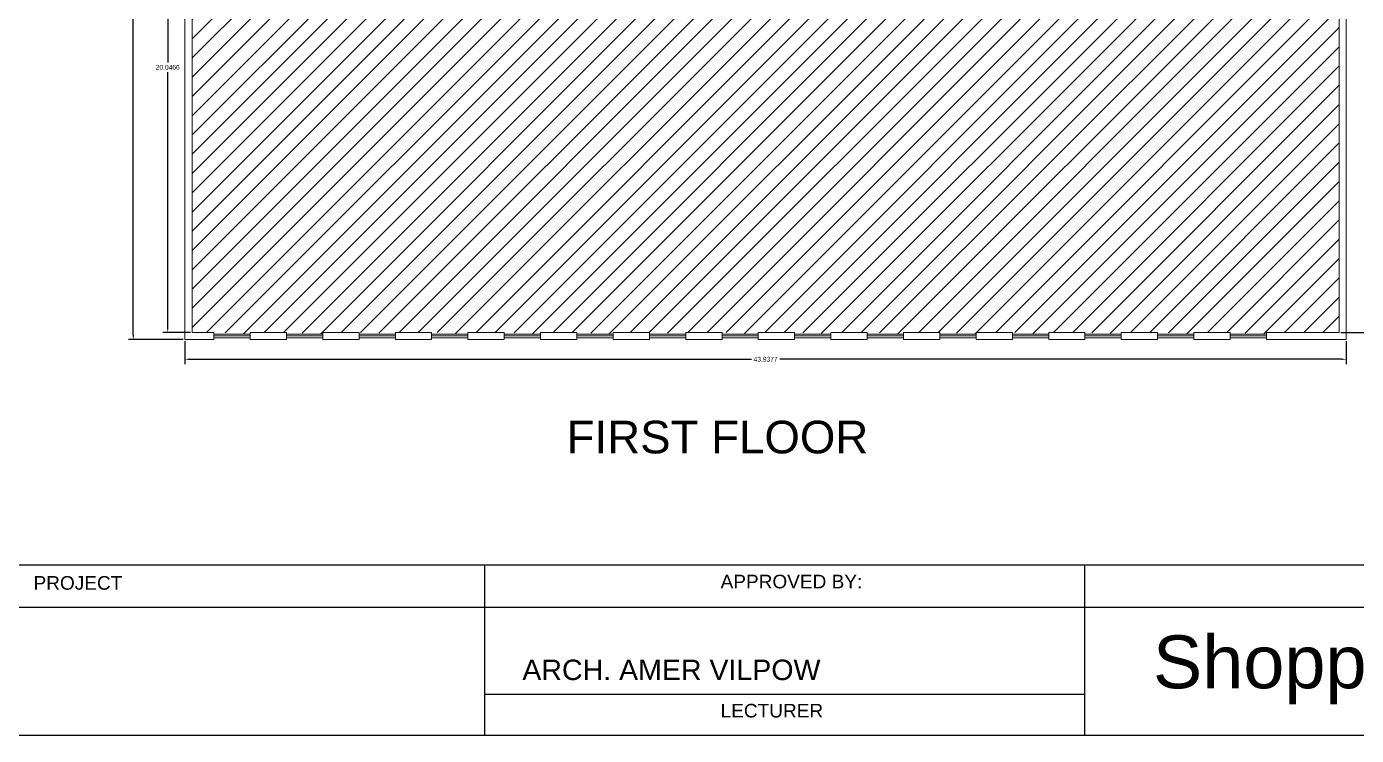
# Model space of a CAD drawing. Header units: inches. Extents: x 17 to 458, y 103 to 566.
# Drawn here: x 382.1 to 432.4, y 103.3 to 130.1 of the extents above; entities that cross this region are included whole.
import ezdxf

# ---------------------------------------------------------------- set-up
doc = ezdxf.new("R2010")
doc.units = ezdxf.units.IN
doc.header["$MEASUREMENT"] = 0
doc.styles.get("Standard").update_dxf_attribs({"font": 'arial.ttf'})
doc.dimstyles.get("Standard").update_dxf_attribs({"dimtxt": 0.18, "dimasz": 0.18, "dimexe": 0.18, "dimexo": 0.0625, "dimgap": 0.09, "dimtad": 0, "dimtih": 1, "dimtoh": 1, "dimdec": 4, "dimzin": 0, "dimdsep": 46, "dimtxsty": 'Standard', "dimcen": 0.09, "dimadec": 0, "dimazin": 0, "dimtfac": 1, "dimtdec": 4, "dimtofl": 0, "dimtmove": 0, "dimatfit": 3, "dimfxl": 1, "dimtolj": 1, "dimtzin": 0, "dimarcsym": 0})

# ---------------------------------------------------------------- blocks, each defined once
blk = doc.blocks.new('*D163')
at = {"color": 0, "lineweight": -2, "transparency": 16777216}
for p, q in [((431.775, 144.087), (433.068, 144.087)), ((432.888, 143.907), (432.888, 131.499)), ((432.888, 118.728), (432.888, 131.135)), ((431.775, 118.548), (433.068, 118.548))]:
    blk.add_line(p, q, dxfattribs=at)
at = {"color": 0, "transparency": 16777216}
for points in [[(432.858, 143.907), (432.918, 143.907), (432.888, 144.087)], [(432.858, 118.728), (432.918, 118.728), (432.888, 118.548)]]:
    blk.add_solid(points, dxfattribs=at)
at = {"layer": 'Defpoints', "color": 0, "transparency": 16777216}
for p in [(431.713, 144.087), (431.713, 118.548), (432.888, 118.548)]:
    blk.add_point(p, dxfattribs=at)
at = {"color": 0, "lineweight": 0, "transparency": 16777216, "insert": (432.888, 131.317), "char_height": 0.18, "attachment_point": 5}
blk.add_mtext('\\A1;25.5388', dxfattribs=at)
blk = doc.blocks.new('*D171')
at = {"color": 0, "lineweight": -2, "transparency": 16777216}
for p, q in [((388.262, 138.595), (387.222, 138.595)), ((387.402, 138.415), (387.402, 128.753)), ((387.402, 118.728), (387.402, 128.389)), ((388.262, 118.548), (387.222, 118.548))]:
    blk.add_line(p, q, dxfattribs=at)
at = {"color": 0, "transparency": 16777216}
for points in [[(387.372, 138.415), (387.432, 138.415), (387.402, 138.595)], [(387.372, 118.728), (387.432, 118.728), (387.402, 118.548)]]:
    blk.add_solid(points, dxfattribs=at)
at = {"layer": 'Defpoints', "color": 0, "transparency": 16777216}
for p in [(388.324, 138.595), (387.402, 118.548), (388.324, 118.548)]:
    blk.add_point(p, dxfattribs=at)
at = {"color": 0, "lineweight": 0, "transparency": 16777216, "insert": (387.402, 128.571), "char_height": 0.18, "attachment_point": 5}
blk.add_mtext('\\A1;20.0466', dxfattribs=at)
blk = doc.blocks.new('*D174')
at = {"color": 0, "lineweight": -2, "transparency": 16777216}
for p, q in [((387.987, 155.346), (385.918, 155.346)), ((386.098, 155.166), (386.098, 136.992)), ((386.098, 118.453), (386.098, 136.628)), ((387.987, 118.273), (385.918, 118.273))]:
    blk.add_line(p, q, dxfattribs=at)
at = {"color": 0, "transparency": 16777216}
for points in [[(386.068, 155.166), (386.128, 155.166), (386.098, 155.346)], [(386.068, 118.453), (386.128, 118.453), (386.098, 118.273)]]:
    blk.add_solid(points, dxfattribs=at)
at = {"layer": 'Defpoints', "color": 0, "transparency": 16777216}
for p in [(388.049, 155.346), (386.098, 118.273), (388.049, 118.273)]:
    blk.add_point(p, dxfattribs=at)
at = {"color": 0, "lineweight": 0, "transparency": 16777216, "insert": (386.098, 136.81), "char_height": 0.18, "attachment_point": 5}
blk.add_mtext('\\A1;37.0724', dxfattribs=at)
blk = doc.blocks.new('*D175')
at = {"color": 0, "lineweight": -2, "transparency": 16777216}
for p, q in [((388.049, 118.211), (388.049, 117.35)), ((431.987, 118.211), (431.987, 117.35)), ((388.229, 117.53), (409.481, 117.53)), ((431.807, 117.53), (410.555, 117.53))]:
    blk.add_line(p, q, dxfattribs=at)
at = {"color": 0, "transparency": 16777216}
for points in [[(388.229, 117.56), (388.229, 117.5), (388.049, 117.53)], [(431.807, 117.56), (431.807, 117.5), (431.987, 117.53)]]:
    blk.add_solid(points, dxfattribs=at)
at = {"layer": 'Defpoints', "color": 0, "transparency": 16777216}
for p in [(388.049, 118.273), (431.987, 118.273), (388.049, 117.53)]:
    blk.add_point(p, dxfattribs=at)
at = {"color": 0, "lineweight": 0, "transparency": 16777216, "insert": (410.018, 117.53), "char_height": 0.18, "attachment_point": 5}
blk.add_mtext('\\A1;43.9377', dxfattribs=at)

msp = doc.modelspace()

# ---------------------------------------------------------------- hatches: boundary and pattern name
at = {"lineweight": 0, "true_color": 0x293189}
h = msp.add_hatch(dxfattribs=at)
h.set_pattern_fill('ANSI31', color=177, scale=4.119158)
h.set_pattern_definition([(45, (304.035, 97.06254), (-0.3640856, 0.3640856), [])])
h.paths.add_polyline_path([(431.71251, 138.59457), (431.71251, 138.86918), (431.71251, 139.62436), (430.33946, 139.62436), (430.1335, 139.62436), (430.1335, 142.50777), (429.30967, 142.50777), (429.30967, 142.71373), (429.30967, 144.08678), (428.14382, 144.08678), (428.14382, 144.3614, 0.37645889), (426.85157, 145.72896), (426.85157, 144.3614), (426.76952, 144.3614), (426.76952, 144.08678), (422.65161, 144.08678), (422.65161, 144.3614, 0.37645889), (421.35936, 145.72896), (421.35936, 144.3614), (421.27731, 144.3614), (421.27731, 144.08678), (417.15815, 144.08678), (417.15815, 144.38822, 0.37109584), (415.86715, 145.72896), (415.86715, 144.3614), (415.7851, 144.3614), (415.7851, 144.08678), (411.66719, 144.08678), (411.66719, 144.3614, 0.37645889), (410.37494, 145.72896), (410.37494, 144.3614), (410.29289, 144.3614), (410.29289, 144.08678), (406.17373, 144.08678), (406.17373, 144.38822, 0.37109584), (404.88273, 145.72896), (404.88273, 144.3614), (404.80068, 144.08678), (400.68276, 144.08678), (400.68276, 144.3614, 0.37645889), (399.39052, 145.72896), (399.39052, 144.3614), (399.30847, 144.3614), (399.30847, 144.08678), (398.75925, 144.08678), (398.75925, 149.579), (398.48463, 149.579), (398.48463, 149.85361), (398.40258, 149.85361), (398.40258, 151.22117, 0.37109584), (397.11158, 149.88043), (397.11158, 149.579), (393.81626, 149.579), (393.81626, 149.30438), (393.54164, 149.30438), (393.54164, 149.22233), (392.17408, 149.22233, 0.37109584), (393.51482, 147.93133), (393.81626, 147.93133), (393.81626, 143.53756), (393.54164, 143.53756), (393.54164, 143.45551), (392.17408, 143.45551, 0.37109584), (393.51482, 142.16451), (393.81626, 142.16451), (393.81626, 138.86918), (393.81626, 138.59457), (388.32404, 138.59457), (388.32404, 118.54801), (389.14788, 118.54801), (390.52093, 118.47935), (390.52093, 118.54801), (391.89398, 118.54801), (393.26703, 118.47935), (393.26703, 118.54801), (394.64009, 118.54801), (396.01314, 118.47935), (396.01314, 118.54801), (397.38619, 118.54801), (398.75925, 118.47935), (398.75925, 118.54801), (400.1323, 118.54801), (401.50535, 118.47935), (401.50535, 118.54801), (402.8784, 118.54801), (404.25146, 118.47935), (404.25146, 118.54801), (405.62451, 118.54801), (406.99756, 118.47935), (406.99756, 118.54801), (408.37061, 118.54801), (409.74367, 118.47935), (409.74367, 118.54801), (411.11672, 118.54801), (412.48977, 118.47935), (412.48977, 118.54801), (413.86282, 118.54801), (415.23588, 118.47935), (415.23588, 118.54801), (416.60893, 118.54801), (417.98198, 118.47935), (417.98198, 118.54801), (419.35504, 118.54801), (420.72809, 118.47935), (420.72809, 118.54801), (422.10114, 118.54801), (423.47419, 118.47935), (423.47419, 118.54801), (424.84725, 118.54801), (426.2203, 118.47935), (426.2203, 118.54801), (427.59335, 118.54801), (428.9664, 118.47935), (428.9664, 118.54801), (431.71251, 118.54801)])

# ---------------------------------------------------------------- linework, layer by layer
at = {"lineweight": 0}
for p, q in [((388.04943, 118.27339), (388.04943, 138.86918)), ((431.98712, 138.86918), (431.98712, 118.27339)), ((388.32404, 118.54801), (388.32404, 138.59457)), ((431.71251, 138.59457), (431.71251, 118.54801)), ((389.14788, 118.27339), (388.04943, 118.27339)), ((389.14788, 118.27339), (388.04943, 118.27339)), ((389.14788, 118.54801), (388.32404, 118.54801)), ((389.14788, 118.54801), (388.32404, 118.54801)), ((389.14788, 118.54801), (389.14788, 118.27339)), ((390.52093, 118.47935), (389.14788, 118.47935)), ((390.52093, 118.4107), (389.14788, 118.4107)), ((390.52093, 118.34205), (389.14788, 118.34205)), ((391.89398, 118.54801), (390.52093, 118.54801)), ((391.89398, 118.54801), (390.52093, 118.54801)), ((390.52093, 118.54801), (390.52093, 118.27339)), ((391.89398, 118.27339), (390.52093, 118.27339)), ((391.89398, 118.27339), (390.52093, 118.27339)), ((391.89398, 118.54801), (391.89398, 118.27339)), ((393.26703, 118.47935), (391.89398, 118.47935)), ((393.26703, 118.4107), (391.89398, 118.4107)), ((393.26703, 118.34205), (391.89398, 118.34205)), ((394.64009, 118.54801), (393.26703, 118.54801)), ((394.64009, 118.54801), (393.26703, 118.54801)), ((393.26703, 118.54801), (393.26703, 118.27339)), ((394.64009, 118.27339), (393.26703, 118.27339)), ((394.64009, 118.27339), (393.26703, 118.27339)), ((394.64009, 118.54801), (394.64009, 118.27339)), ((396.01314, 118.47935), (394.64009, 118.47935)), ((396.01314, 118.4107), (394.64009, 118.4107)), ((396.01314, 118.34205), (394.64009, 118.34205)), ((397.38619, 118.54801), (396.01314, 118.54801)), ((397.38619, 118.54801), (396.01314, 118.54801)), ((396.01314, 118.54801), (396.01314, 118.27339)), ((397.38619, 118.27339), (396.01314, 118.27339)), ((397.38619, 118.27339), (396.01314, 118.27339)), ((397.38619, 118.54801), (397.38619, 118.27339)), ((398.75925, 118.47935), (397.38619, 118.47935)), ((398.75925, 118.4107), (397.38619, 118.4107)), ((398.75925, 118.34205), (397.38619, 118.34205)), ((400.1323, 118.54801), (398.75925, 118.54801)), ((400.1323, 118.54801), (398.75925, 118.54801)), ((398.75925, 118.54801), (398.75925, 118.27339)), ((400.1323, 118.27339), (398.75925, 118.27339)), ((400.1323, 118.27339), (398.75925, 118.27339)), ((400.1323, 118.54801), (400.1323, 118.27339)), ((401.50535, 118.47935), (400.1323, 118.47935)), ((401.50535, 118.4107), (400.1323, 118.4107)), ((401.50535, 118.34205), (400.1323, 118.34205)), ((402.8784, 118.54801), (401.50535, 118.54801)), ((402.8784, 118.54801), (401.50535, 118.54801)), ((401.50535, 118.54801), (401.50535, 118.27339)), ((402.8784, 118.27339), (401.50535, 118.27339)), ((402.8784, 118.27339), (401.50535, 118.27339)), ((402.8784, 118.54801), (402.8784, 118.27339)), ((404.25146, 118.47935), (402.8784, 118.47935)), ((404.25146, 118.4107), (402.8784, 118.4107)), ((404.25146, 118.34205), (402.8784, 118.34205)), ((405.62451, 118.54801), (404.25146, 118.54801)), ((405.62451, 118.54801), (404.25146, 118.54801)), ((404.25146, 118.54801), (404.25146, 118.27339)), ((405.62451, 118.27339), (404.25146, 118.27339)), ((405.62451, 118.27339), (404.25146, 118.27339)), ((405.62451, 118.54801), (405.62451, 118.27339)), ((406.99756, 118.47935), (405.62451, 118.47935)), ((406.99756, 118.4107), (405.62451, 118.4107)), ((406.99756, 118.34205), (405.62451, 118.34205)), ((408.37061, 118.54801), (406.99756, 118.54801)), ((408.37061, 118.54801), (406.99756, 118.54801)), ((406.99756, 118.54801), (406.99756, 118.27339)), ((408.37061, 118.27339), (406.99756, 118.27339)), ((408.37061, 118.27339), (406.99756, 118.27339)), ((408.37061, 118.54801), (408.37061, 118.27339)), ((409.74367, 118.47935), (408.37061, 118.47935)), ((409.74367, 118.4107), (408.37061, 118.4107)), ((409.74367, 118.34205), (408.37061, 118.34205)), ((411.11672, 118.54801), (409.74367, 118.54801)), ((411.11672, 118.54801), (409.74367, 118.54801)), ((409.74367, 118.54801), (409.74367, 118.27339)), ((411.11672, 118.27339), (409.74367, 118.27339)), ((411.11672, 118.27339), (409.74367, 118.27339)), ((411.11672, 118.54801), (411.11672, 118.27339)), ((412.48977, 118.47935), (411.11672, 118.47935)), ((412.48977, 118.4107), (411.11672, 118.4107)), ((412.48977, 118.34205), (411.11672, 118.34205)), ((413.86282, 118.54801), (412.48977, 118.54801)), ((413.86282, 118.54801), (412.48977, 118.54801)), ((412.48977, 118.54801), (412.48977, 118.27339)), ((413.86282, 118.27339), (412.48977, 118.27339)), ((413.86282, 118.27339), (412.48977, 118.27339)), ((413.86282, 118.54801), (413.86282, 118.27339)), ((415.23588, 118.47935), (413.86282, 118.47935)), ((415.23588, 118.4107), (413.86282, 118.4107)), ((415.23588, 118.34205), (413.86282, 118.34205)), ((416.60893, 118.54801), (415.23588, 118.54801)), ((416.60893, 118.54801), (415.23588, 118.54801)), ((415.23588, 118.54801), (415.23588, 118.27339)), ((416.60893, 118.27339), (415.23588, 118.27339)), ((416.60893, 118.27339), (415.23588, 118.27339)), ((416.60893, 118.54801), (416.60893, 118.27339)), ((417.98198, 118.47935), (416.60893, 118.47935)), ((417.98198, 118.4107), (416.60893, 118.4107)), ((417.98198, 118.34205), (416.60893, 118.34205)), ((419.35504, 118.54801), (417.98198, 118.54801)), ((419.35504, 118.54801), (417.98198, 118.54801)), ((417.98198, 118.54801), (417.98198, 118.27339)), ((419.35504, 118.27339), (417.98198, 118.27339)), ((419.35504, 118.27339), (417.98198, 118.27339)), ((419.35504, 118.54801), (419.35504, 118.27339)), ((420.72809, 118.47935), (419.35504, 118.47935)), ((420.72809, 118.4107), (419.35504, 118.4107)), ((420.72809, 118.34205), (419.35504, 118.34205)), ((422.10114, 118.54801), (420.72809, 118.54801)), ((422.10114, 118.54801), (420.72809, 118.54801)), ((420.72809, 118.54801), (420.72809, 118.27339)), ((422.10114, 118.27339), (420.72809, 118.27339)), ((422.10114, 118.27339), (420.72809, 118.27339)), ((422.10114, 118.54801), (422.10114, 118.27339)), ((423.47419, 118.47935), (422.10114, 118.47935)), ((423.47419, 118.4107), (422.10114, 118.4107)), ((423.47419, 118.34205), (422.10114, 118.34205)), ((424.84725, 118.54801), (423.47419, 118.54801)), ((424.84725, 118.54801), (423.47419, 118.54801)), ((423.47419, 118.54801), (423.47419, 118.27339)), ((424.84725, 118.27339), (423.47419, 118.27339)), ((424.84725, 118.27339), (423.47419, 118.27339)), ((424.84725, 118.54801), (424.84725, 118.27339)), ((426.2203, 118.47935), (424.84725, 118.47935)), ((426.2203, 118.4107), (424.84725, 118.4107)), ((426.2203, 118.34205), (424.84725, 118.34205)), ((427.59335, 118.54801), (426.2203, 118.54801)), ((427.59335, 118.54801), (426.2203, 118.54801)), ((426.2203, 118.54801), (426.2203, 118.27339)), ((427.59335, 118.27339), (426.2203, 118.27339)), ((427.59335, 118.27339), (426.2203, 118.27339)), ((427.59335, 118.54801), (427.59335, 118.27339)), ((428.9664, 118.47935), (427.59335, 118.47935)), ((428.9664, 118.4107), (427.59335, 118.4107)), ((428.9664, 118.34205), (427.59335, 118.34205)), ((431.71251, 118.54801), (428.9664, 118.54801)), ((431.71251, 118.54801), (428.9664, 118.54801)), ((428.9664, 118.54801), (428.9664, 118.27339)), ((431.98712, 118.27339), (428.9664, 118.27339)), ((431.98712, 118.27339), (428.9664, 118.27339))]:
    msp.add_line(p, q, dxfattribs=at)
at = {"color": 240, "true_color": 0xed1f24}
for p, q in [((458.09613, 109.74809), (303.05907, 109.74809)), ((399.38348, 109.74809), (399.38348, 103.30611)), ((422.08776, 109.74809), (422.08776, 103.30611)), ((422.08776, 109.74809), (422.08776, 103.30611)), ((458.09613, 108.13759), (309.53281, 108.13759)), ((399.38348, 108.13759), (399.38348, 103.30611)), ((422.08776, 104.85198), (399.38348, 104.85198)), ((458.09613, 103.30611), (303.05907, 103.30611)), ((458.09613, 103.30611), (303.05907, 103.30611))]:
    msp.add_line(p, q, dxfattribs=at)

# ---------------------------------------------------------------- texts
at = {"color": 18, "true_color": 0x000000}
for s, height, p in [('PROJECT', 0.515359, (382.32444, 108.81522)), ('APPROVED BY:', 0.5153587, (408.31651, 108.86682)), ('LECTURER', 0.515359, (408.31651, 103.98295))]:
    msp.add_text(s, height=height, dxfattribs=at).set_placement(p)
at = {"color": 3}
msp.add_text('ARCH. AMER VILPOW', height=0.773038, dxfattribs=at).set_placement((400.8158, 105.39805))
at = {"lineweight": 0, "attachment_point": 1}
for s, width, insert, char_height in [('FIRST FLOOR', 22.7607968, (402.49275, 115.20601), 1.2357474), ('Shopping area', 19.5565234, (424.67385, 107.08782), 2)]:
    msp.add_mtext_dynamic_manual_height_columns(s, width=width, gutter_width=1, heights=[0], dxfattribs=dict(at, insert=insert, char_height=char_height))

# ---------------------------------------------------------------- dimensions: what is measured, and where the dimension line sits
at = {"color": 1, "lineweight": 0}
dim = msp.add_linear_dim(base=(386.0979, 118.27339), p1=(388.04943, 155.34582), p2=(388.04943, 118.27339), angle=90, dimstyle='Standard', dxfattribs=at)
dim.commit()
dim.dimension.update_dxf_attribs({"geometry": '*D174', "text_midpoint": (386.0979, 136.80961)})
at = {"color": 3, "lineweight": 0}
for base, p1, p2, picture, middle in [((432.88777, 118.54801), (431.71251, 144.08678), (431.71251, 118.54801), '*D163', (432.88777, 131.31739)), ((387.40234, 118.54801), (388.32404, 138.59457), (388.32404, 118.54801), '*D171', (387.40234, 128.57129))]:
    dim = msp.add_linear_dim(base=base, p1=p1, p2=p2, angle=90, dimstyle='Standard', dxfattribs=at)
    dim.commit()
    dim.dimension.update_dxf_attribs({"geometry": picture, "text_midpoint": middle})
at = {"color": 1, "lineweight": 0}
dim = msp.add_linear_dim(base=(388.04943, 117.52953), p1=(431.98712, 118.27339), p2=(388.04943, 118.27339), dimstyle='Standard', dxfattribs=at)
dim.commit()
dim.dimension.update_dxf_attribs({"geometry": '*D175', "text_midpoint": (410.01828, 117.52953)})

doc.saveas('drawing.dxf')
